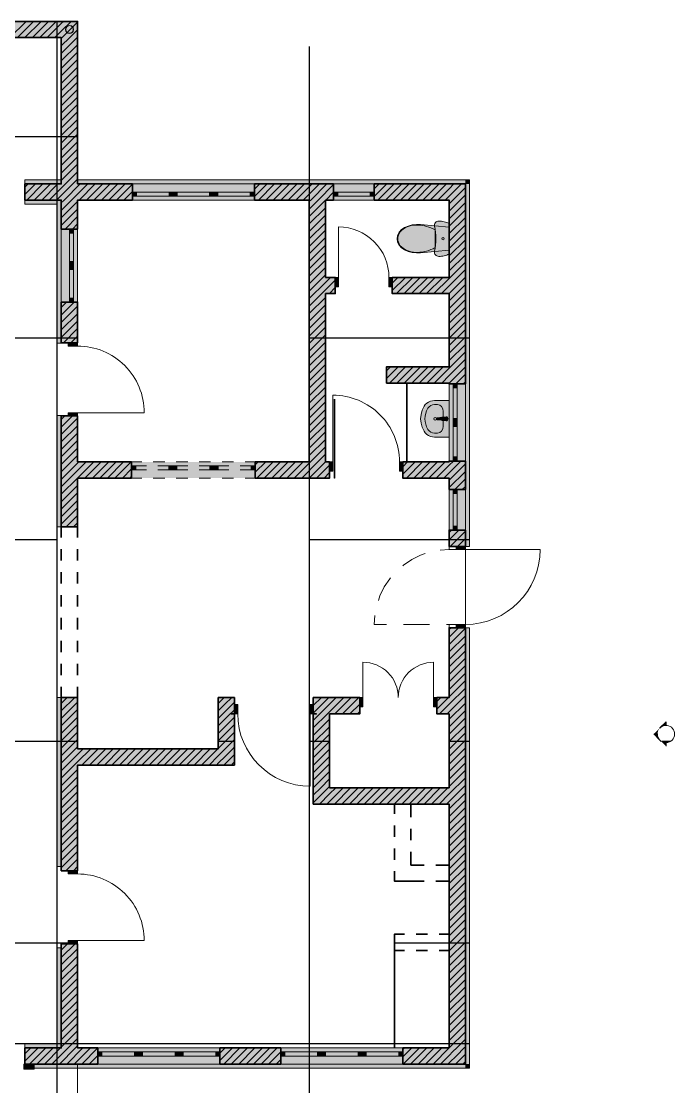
# Model space of a CAD drawing. Header units: inches. Extents: x 7565 to 90684, y 8795 to 31303.
# Drawn here: x 82648 to 90684, y 17566 to 30673 of the extents above; entities that cross this region are included whole.
import ezdxf

# ---------------------------------------------------------------- set-up
doc = ezdxf.new("R2010")
doc.units = ezdxf.units.IN
doc.header["$MEASUREMENT"] = 0
doc.layers.add('A-PlaceMent', color=50, linetype='Continuous')
doc.layers.add('PDF_Marker - Elevation', color=7, linetype='Continuous')
doc.layers.add('PDF_Interior$-$Furniture$', color=7, linetype='Continuous', true_color=0xaaaaaa)
doc.layers.add('PDF_Structural - Bearing', color=7, linetype='Continuous', true_color=0xfe847a)

msp = doc.modelspace()

# ---------------------------------------------------------------- hatches: boundary and pattern name
at = {"layer": 'PDF_Interior$-$Furniture$', "true_color": 0xffffff, "transparency": 33554559}
for points in [[(87910, 28185), (87895, 28192), (87880, 28198), (87864, 28204), (87848, 28208), (87831, 28212), (87815, 28214), (87798, 28215), (87782, 28216), (87770, 28215), (87759, 28211), (87749, 28205), (87741, 28197), (87735, 28187), (87731, 28176), (87729, 28164), (87730, 28153), (87737, 28115), (87742, 28076), (87745, 28037), (87746, 27998), (87745, 27960), (87742, 27921), (87737, 27882), (87730, 27844), (87729, 27832), (87731, 27821), (87735, 27810), (87741, 27800), (87749, 27792), (87759, 27786), (87770, 27782), (87782, 27781), (87798, 27781), (87815, 27783), (87831, 27785), (87848, 27789), (87864, 27793), (87880, 27798), (87895, 27805), (87910, 27812)], [(87457, 28168), (87407, 28155), (87360, 28136), (87323, 28111), (87294, 28078), (87276, 28039), (87270, 27998), (87276, 27957), (87294, 27919), (87323, 27886), (87360, 27860), (87407, 27841), (87457, 27829), (87508, 27823), (87560, 27825), (87910, 27857), (87910, 28139), (87560, 28172), (87508, 28173)], [(87910, 25558), (87732, 25558), (87706, 25560), (87680, 25566), (87657, 25577), (87635, 25591), (87617, 25609), (87602, 25629), (87579, 25678), (87565, 25730), (87560, 25783), (87565, 25836), (87579, 25888), (87602, 25937), (87617, 25957), (87635, 25974), (87657, 25989), (87680, 25999), (87706, 26006), (87732, 26008), (87910, 26008)], [(87873, 25758), (87831, 25762), (87822, 25765), (87769, 25772), (87762, 25775), (87759, 25783), (87762, 25790), (87769, 25794), (87822, 25801), (87831, 25804), (87873, 25808), (87891, 25801), (87898, 25783), (87891, 25765)]]:
    msp.add_hatch(color=7, dxfattribs=at).paths.add_polyline_path(points)
at = {"layer": 'PDF_Marker - Elevation', "transparency": 33554559}
msp.add_hatch(color=256, dxfattribs=at).paths.add_polyline_path([(90503, 21830), (90480, 21864), (90472, 21905), (90480, 21945), (90503, 21980), (90428, 21905)])

# ---------------------------------------------------------------- linework, layer by layer
at = {"layer": 'A-PlaceMent'}
for p, q in [((83090, 14431), (83090, 30673)), ((86190, 30363), (86190, 13710)), ((83340, 29253), (65978, 29253)), ((83340, 26773), (65978, 26773)), ((88160, 26773), (86190, 26773)), ((83090, 24293), (65978, 24293)), ((88160, 24293), (86190, 24293)), ((83340, 21813), (65978, 21813)), ((85270, 21813), (85070, 21813)), ((86440, 21813), (86190, 21813)), ((88160, 21813), (87910, 21813)), ((90632, 21813), (90525, 21813)), ((83340, 19333), (65978, 19333)), ((88160, 19333), (87240, 19333)), ((88160, 18093), (72440, 18093))]:
    msp.add_line(p, q, dxfattribs=at)
at = {"layer": 'PDF_Interior$-$Furniture$', "color": 136, "lineweight": 18, "true_color": 0x008080}
for points in [[(83242, 30523), (83267, 30530), (83285, 30548), (83292, 30573), (83285, 30598), (83267, 30617), (83242, 30623), (83217, 30617), (83198, 30598), (83192, 30573), (83198, 30548), (83217, 30530)], [(83242, 30527), (83218, 30533), (83201, 30550), (83195, 30573), (83201, 30597), (83218, 30614), (83242, 30620), (83265, 30614), (83282, 30597), (83288, 30573), (83282, 30550), (83265, 30533)]]:
    msp.add_lwpolyline(points, close=True, dxfattribs=at)
at = {"layer": 'PDF_Interior$-$Furniture$', "color": 161, "lineweight": 25, "true_color": 0x40a5ff}
msp.add_lwpolyline([(83213, 30573), (83213, 30573)], dxfattribs=at)
at = {"layer": 'PDF_Interior$-$Furniture$', "color": 39, "lineweight": 13, "true_color": 0x573938}
for points in [[(87895, 28192), (87880, 28198), (87864, 28204), (87848, 28208), (87831, 28212), (87815, 28214), (87798, 28215), (87782, 28216), (87770, 28215), (87759, 28211), (87749, 28205), (87741, 28197), (87735, 28187), (87731, 28176), (87729, 28164), (87730, 28153), (87737, 28115), (87742, 28076), (87745, 28037), (87746, 27998), (87745, 27960), (87742, 27921), (87737, 27882), (87730, 27844), (87729, 27832), (87731, 27821), (87735, 27810), (87741, 27800), (87749, 27792), (87759, 27786), (87770, 27782), (87782, 27781), (87798, 27781), (87815, 27783), (87831, 27785), (87848, 27789), (87864, 27793), (87880, 27798), (87895, 27805), (87910, 27812), (87910, 28185)], [(87407, 28155), (87360, 28136), (87323, 28111), (87294, 28078), (87276, 28039), (87270, 27998), (87276, 27957), (87294, 27919), (87323, 27886), (87360, 27860), (87407, 27841), (87457, 27829), (87508, 27823), (87560, 27825), (87910, 27857), (87910, 28139), (87560, 28172), (87508, 28173), (87457, 28168)], [(87910, 25558), (87732, 25558), (87706, 25560), (87680, 25566), (87657, 25577), (87635, 25591), (87617, 25609), (87602, 25629), (87579, 25678), (87565, 25730), (87560, 25783), (87565, 25836), (87579, 25888), (87602, 25937), (87617, 25957), (87635, 25974), (87657, 25989), (87680, 25999), (87706, 26006), (87732, 26008), (87910, 26008)]]:
    msp.add_lwpolyline(points, close=True, dxfattribs=at)
for points in [[(87498, 27831, 0.015709), (87512, 27831, 0.007458), (87522, 27831, 0.133154), (87737, 27889), (87737, 27998), (87737, 28107, 0.133161), (87522, 28166, 0.007485), (87512, 28165, 0.013107), (87498, 28166, 0.214309), (87306, 28079, 0.158151), (87279, 27998, 0.158241), (87306, 27917, 0.214471)], [(87898, 25783, 0.414002), (87873, 25808), (87831, 25804, 0.117319), (87822, 25801, 0.25475), (87812, 25783, 0.254187), (87822, 25765, 0.121006), (87831, 25762), (87873, 25758, 0.414746)], [(87820, 25783, 0.414951), (87834, 25769), (87848, 25769), (87848, 25796), (87834, 25796, 0.413583)]]:
    msp.add_lwpolyline(points, format="xyb", close=True, dxfattribs=at)
for points in [[(87306, 28079), (87306, 28079)], [(87512, 28165), (87512, 28165)], [(87279, 27998), (87279, 27998)], [(87306, 27917), (87306, 27917)], [(87512, 27831), (87512, 27831)], [(87737, 27889), (87737, 27889)], [(87768, 25959), (87732, 25959)], [(87838, 25872), (87838, 25694)], [(87769, 25794), (87822, 25801)], [(87822, 25765), (87769, 25772)], [(87768, 25607), (87732, 25607)]]:
    msp.add_lwpolyline(points, dxfattribs=at)
at = {"layer": 'PDF_Interior$-$Furniture$', "color": 7, "lineweight": 35}
for points in [[(87390, 25253), (87390, 26223)], [(86500, 26023), (86500, 25053), (86500, 25253)], [(83340, 24321), (83340, 24453), (83140, 24453), (83140, 24321)], [(83140, 24180), (83140, 24038)], [(83340, 24038), (83340, 24180)], [(83140, 23897), (83140, 23756)], [(83340, 23756), (83340, 23897)], [(83140, 23615), (83140, 23474)], [(83340, 23474), (83340, 23615)], [(83140, 23333), (83140, 23192)], [(83340, 23192), (83340, 23333)], [(83140, 23051), (83140, 22910)], [(83340, 22910), (83340, 23051)], [(83140, 22768), (83140, 22627)], [(83340, 22627), (83340, 22768)], [(83140, 22486), (83140, 22353), (83340, 22353), (83340, 22486)], [(87240, 19243), (87240, 18043)]]:
    msp.add_lwpolyline(points, dxfattribs=at)
at = {"layer": 'PDF_Interior$-$Furniture$', "color": 39, "lineweight": 13, "true_color": 0x573938}
msp.add_lwpolyline([(87649, 25913, 0.134199), (87613, 25783, 0.134152), (87649, 25652)], format="xyb", dxfattribs=at)
at = {"layer": 'PDF_Interior$-$Furniture$', "color": 30, "lineweight": 18, "true_color": 0xff6600}
for points in [[(87339, 23974), (87350, 23984), (87450, 24051), (87558, 24104), (87617, 24124)], [(87801, 24166), (87910, 24173)], [(87040, 23547), (87060, 23606), (87113, 23714), (87180, 23814), (87189, 23825)], [(87138, 23253), (86990, 23253), (86997, 23362)], [(87667, 23254), (87349, 23254)], [(87910, 23254), (87910, 23213), (88026, 23213), (88026, 23254), (87878, 23254)]]:
    msp.add_lwpolyline(points, dxfattribs=at)
msp.add_lwpolyline([(87910, 24173), (87910, 24213), (88025, 24213), (88025, 24173)], close=True, dxfattribs=at)
at = {"layer": 'PDF_Interior$-$Furniture$', "color": 7, "lineweight": 0}
for radius in [50, 46.8]:
    msp.add_circle((83242, 30573), radius, dxfattribs=at)
at = {"layer": 'PDF_Interior$-$Furniture$', "color": 39, "lineweight": 13, "true_color": 0x573938}
for centre, radius in [((87835, 27998), 15), ((87739, 25783), 17.5)]:
    msp.add_circle(centre, radius, dxfattribs=at)
for start, end in [(97.2566, 179.8666), (179.9691, 262.9075)]:
    msp.add_arc((87770, 25783), 11.2, start, end, dxfattribs=at)
for points in [[(87649, 25913), (87666, 25941), (87697, 25959), (87732, 25959)], [(87768, 25959), (87807, 25959), (87838, 25920), (87838, 25872)], [(87838, 25694), (87838, 25646), (87807, 25607), (87768, 25607)], [(87732, 25607), (87697, 25607), (87666, 25624), (87649, 25652)]]:
    msp.add_open_spline(points, degree=3, dxfattribs=at)
at = {"layer": 'PDF_Marker - Elevation', "lineweight": 13}
for points in [[(90501, 21977), (90503, 21980), (90578, 22055), (90578, 22011, 0.198987), (90503, 21980, 0.000031), (90503, 21980)], [(90472, 21905, 0.198869), (90503, 21830, 0.000026), (90503, 21830)], [(90525, 21813, 0.133421), (90578, 21799), (90578, 21755)]]:
    msp.add_lwpolyline(points, format="xyb", dxfattribs=at)
msp.add_lwpolyline([(90520, 21813), (90503, 21830), (90428, 21905)], dxfattribs=at)
at = {"layer": 'PDF_Marker - Elevation', "lineweight": 0}
for start, end in [(239.6452, 136.6057), (224.9802, 225.0198)]:
    msp.add_arc((90578, 21905), 106, start, end, dxfattribs=at)
at = {"layer": 'PDF_Marker - Elevation', "lineweight": 13}
for start, end in [(239.6181, 136.85), (223.5724, 226.4276)]:
    msp.add_arc((90578, 21905), 106, start, end, dxfattribs=at)
at = {"layer": 'PDF_Marker - Elevation', "lineweight": 0, "transparency": 33554559}
for points in [[(90578, 22055), (90578, 22011), (90503, 21980), (90538, 22003)], [(90578, 21755), (90578, 21799), (90503, 21830), (90538, 21807)]]:
    msp.add_solid(points, dxfattribs=at)
at = {"layer": 'PDF_Structural - Bearing', "color": 7, "lineweight": 35}
for points in [[(66546, 30673), (72290, 30673), (83340, 30673), (83340, 30473), (83340, 28673), (84015, 28673), (84015, 28573), (84015, 28523), (84015, 28473), (83340, 28473), (83340, 28118), (83290, 28118), (83240, 28118), (83140, 28118), (83140, 28473), (82690, 28473), (82690, 28673)], [(73090, 17843), (73090, 18043), (72640, 18043), (72640, 28473), (73090, 28473), (73090, 28673), (72390, 28673), (72390, 30473), (83140, 30473), (83140, 28673), (82690, 28673), (82690, 28473)], [(86473, 27523), (86510, 27523), (86473, 27523), (86510, 27523), (86390, 27523), (86390, 28473), (86490, 28473), (86490, 28523), (86490, 28573), (86490, 28673), (85515, 28673), (85515, 28573), (85515, 28523), (85515, 28473), (86190, 28473), (86190, 25253), (85525, 25253), (85525, 25203), (85525, 25153), (85525, 25053), (86440, 25053), (86440, 25138), (86440, 25053), (86403, 25053), (86440, 25053)], [(86403, 25253), (86440, 25253), (86403, 25253), (86440, 25253), (86390, 25253), (86390, 27323), (86510, 27323), (86510, 27408), (86510, 27323), (86473, 27323), (86510, 27323)], [(86510, 27523), (86510, 27408), (86510, 27523), (86510, 27408), (86510, 27323), (86473, 27323)], [(87210, 27523), (87247, 27523), (87210, 27523), (87210, 27408), (87210, 27323), (87247, 27323), (87210, 27323), (87247, 27323)], [(87210, 27323), (87210, 27408), (87210, 27523), (87247, 27523)], [(83140, 26718), (83140, 26755), (83140, 26718), (83225, 26718), (83140, 26718), (83140, 27218), (83240, 27218), (83290, 27218), (83340, 27218), (83340, 26718), (83225, 26718), (83340, 26718), (83340, 26755), (83340, 26718)], [(83340, 26755), (83340, 26718), (83225, 26718), (83140, 26718), (83140, 26755)], [(83340, 24453), (83140, 24453), (83340, 24453), (83340, 25053), (84005, 25053), (84005, 25153), (84005, 25203), (84005, 25253), (83340, 25253), (83340, 25818), (83225, 25818), (83340, 25818), (83340, 25781), (83340, 25818)], [(83140, 24453), (83140, 25818), (83225, 25818), (83340, 25818), (83340, 25781)], [(83140, 25818), (83140, 25781)], [(86440, 25253), (86440, 25138), (86440, 25253), (86440, 25138), (86440, 25053), (86403, 25053)], [(87340, 25253), (87377, 25253), (87340, 25253), (87340, 25138), (87340, 25053), (87377, 25053), (87340, 25053), (87377, 25053)], [(87340, 25053), (87340, 25138), (87340, 25253), (87377, 25253)], [(88110, 24213), (88110, 24250), (88110, 24213), (87995, 24213), (88110, 24213), (88110, 24413), (88010, 24413), (87960, 24413), (87910, 24413), (87910, 24213), (87995, 24213), (87910, 24213), (87910, 24250), (87910, 24213)], [(88110, 24250), (88110, 24213), (87995, 24213), (87910, 24213), (87910, 24250)], [(86240, 22153), (86240, 21243), (86240, 21043), (87910, 21043), (87910, 18043), (87340, 18043), (87340, 17993), (87340, 17943), (87340, 17843), (87910, 17843), (88110, 17843), (88110, 23213), (87995, 23213), (88110, 23213), (88110, 23176)], [(87910, 23213), (87910, 23176), (87910, 23213), (87995, 23213), (87910, 23213), (87910, 22353), (87760, 22353), (87760, 22238), (87760, 22153), (87910, 22153), (87910, 21243), (86440, 21243), (86440, 22153), (86810, 22153), (86810, 22238), (86810, 22153), (86773, 22153), (86810, 22153)], [(88110, 23213), (88110, 23176), (88110, 23213), (87995, 23213), (87910, 23213), (87910, 23176)], [(85270, 22353), (85233, 22353), (85270, 22353), (85270, 22268), (85270, 22353), (85070, 22353), (85070, 21723), (83340, 21723), (83340, 22353), (83140, 22353), (83140, 20223)], [(83140, 22353), (83340, 22353)], [(85270, 22153), (85270, 22268), (85270, 22153), (85270, 22268), (85270, 22353), (85233, 22353)], [(86240, 22353), (86810, 22353), (86810, 22238), (86810, 22353), (86773, 22353)], [(86277, 22153), (86240, 22153), (86277, 22153), (86240, 22153), (86240, 22268), (86240, 22353), (86240, 22268), (86240, 22153), (86240, 22268), (86240, 22353), (86277, 22353), (86240, 22353), (86277, 22353)], [(86810, 22353), (86773, 22353), (86810, 22353), (86810, 22238), (86810, 22153), (86773, 22153)], [(87760, 22353), (87797, 22353), (87760, 22353), (87760, 22238), (87760, 22153), (87797, 22153), (87760, 22153), (87797, 22153)], [(87760, 22153), (87760, 22238), (87760, 22353), (87797, 22353)], [(83340, 20223), (83340, 20260), (83340, 20223), (83225, 20223), (83340, 20223), (83340, 21523), (85270, 21523), (85270, 21723), (85270, 22153), (85233, 22153), (85270, 22153), (85233, 22153)], [(87440, 20880), (87440, 21043), (87240, 21043), (87240, 20921)], [(87240, 20780), (87240, 20639)], [(87440, 20598), (87440, 20739)], [(87240, 20498), (87240, 20357)], [(87605, 20293), (87440, 20293), (87440, 20457)], [(83340, 20260), (83340, 20223), (83225, 20223), (83140, 20223), (83225, 20223), (83140, 20223), (83140, 20260), (83140, 20223), (83140, 20260)], [(87240, 20216), (87240, 20093), (87440, 20093), (87605, 20093)], [(87746, 20093), (87910, 20093), (87910, 20293), (87746, 20293)], [(87363, 19443), (87240, 19443), (87240, 19243), (87363, 19243)], [(87646, 19443), (87505, 19443)], [(87787, 19243), (87910, 19243), (87910, 19443), (87787, 19443)], [(83340, 19323), (83340, 19286), (83340, 19323), (83225, 19323), (83140, 19323), (83140, 19286), (83140, 19323), (83140, 19286)], [(83140, 19323), (83225, 19323), (83340, 19323), (83340, 19286)], [(87505, 19243), (87646, 19243)], [(82690, 18043), (82690, 17843)]]:
    msp.add_lwpolyline(points, dxfattribs=at)
at = {"layer": 'PDF_Structural - Bearing', "color": 123, "lineweight": 18, "true_color": 0x71cebe}
msp.add_lwpolyline([(66590, 17843), (66590, 14443), (83340, 14443), (83340, 17843), (88110, 17843), (88110, 28673), (83340, 28673), (83340, 30673), (72440, 30673), (66590, 30673)], close=True, dxfattribs=at)
at = {"layer": 'PDF_Structural - Bearing', "lineweight": 9}
for points in [[(82509, 30473), (82709, 30673)], [(82600, 30473), (82800, 30673)], [(82692, 30473), (82892, 30673)], [(82784, 30473), (82984, 30673)], [(82876, 30473), (83076, 30673)], [(83168, 30673), (83140, 30645), (82968, 30473)], [(83260, 30673), (83140, 30553), (83060, 30473)], [(83340, 30662), (83152, 30473), (83140, 30462)], [(83340, 30570), (83244, 30473), (83140, 30370)], [(83340, 30478), (83336, 30473), (83140, 30278)], [(83140, 30186), (83340, 30386)], [(83140, 30094), (83340, 30294)], [(83140, 30002), (83340, 30202)], [(83140, 29910), (83340, 30110)], [(83140, 29818), (83340, 30018)], [(83140, 29726), (83340, 29926)], [(83140, 29634), (83340, 29834)], [(83140, 29542), (83340, 29742)], [(83140, 29450), (83340, 29650)], [(83140, 29358), (83340, 29558)], [(83140, 29267), (83340, 29467)], [(83140, 29175), (83340, 29375)], [(83140, 29083), (83340, 29283)], [(83140, 28991), (83340, 29191)], [(83140, 28899), (83340, 29099)], [(83140, 28807), (83340, 29007)], [(83140, 28715), (83340, 28915)], [(82990, 28473), (83190, 28673), (83340, 28823)], [(83082, 28473), (83282, 28673), (83340, 28731)], [(82690, 28541), (82823, 28673)], [(82690, 28633), (82731, 28673)], [(82715, 28473), (82915, 28673)], [(82807, 28473), (83007, 28673)], [(82899, 28473), (83099, 28673)], [(83140, 28347), (83266, 28473), (83466, 28673)], [(83140, 28439), (83174, 28473), (83374, 28673)], [(83358, 28473), (83558, 28673)], [(83450, 28473), (83650, 28673)], [(83542, 28473), (83742, 28673)], [(83634, 28473), (83834, 28673)], [(83726, 28473), (83926, 28673)], [(83818, 28473), (84015, 28671)], [(83910, 28473), (84015, 28579)], [(85515, 28516), (85672, 28673)], [(85515, 28608), (85580, 28673)], [(85564, 28473), (85764, 28673)], [(85656, 28473), (85856, 28673)], [(85748, 28473), (85948, 28673)], [(85840, 28473), (86040, 28673)], [(85932, 28473), (86132, 28673)], [(86024, 28473), (86224, 28673)], [(86116, 28473), (86316, 28673)], [(86190, 28456), (86208, 28473), (86408, 28673)], [(86190, 28364), (86300, 28473), (86490, 28664)], [(86990, 28520), (87143, 28673)], [(86990, 28612), (87051, 28673)], [(87035, 28473), (87235, 28673)], [(87127, 28473), (87327, 28673)], [(87219, 28473), (87419, 28673)], [(87311, 28473), (87511, 28673)], [(87403, 28473), (87603, 28673)], [(87495, 28473), (87695, 28673)], [(87587, 28473), (87787, 28673)], [(87679, 28473), (87879, 28673)], [(87970, 28673), (87910, 28613), (87770, 28473)], [(88062, 28673), (87910, 28521), (87862, 28473)], [(88110, 28629), (87954, 28473), (87910, 28429)], [(83140, 28255), (83340, 28455)], [(84002, 28473), (84015, 28487)], [(86190, 28272), (86390, 28472)], [(86392, 28473), (86490, 28572)], [(86484, 28473), (86490, 28480)], [(88110, 28537), (88046, 28473), (87910, 28337)], [(87910, 28245), (88110, 28445)], [(83140, 28163), (83340, 28363)], [(86190, 28180), (86390, 28380)], [(87910, 28153), (88110, 28353)], [(83187, 28118), (83340, 28272)], [(86190, 28088), (86390, 28288)], [(86190, 27996), (86390, 28196)], [(87910, 28061), (88110, 28261)], [(83279, 28118), (83340, 28180)], [(86190, 27904), (86390, 28104)], [(87910, 27970), (88110, 28170)], [(87910, 27878), (88110, 28078)], [(86190, 27812), (86390, 28012)], [(86190, 27720), (86390, 27920)], [(87910, 27786), (88110, 27986)], [(86190, 27628), (86390, 27828)], [(87910, 27694), (88110, 27894)], [(87910, 27602), (88110, 27802)], [(86190, 27536), (86390, 27736)], [(87724, 27323), (87910, 27510), (88110, 27710)], [(86190, 27445), (86390, 27645)], [(86190, 27353), (86390, 27553)], [(87816, 27323), (87910, 27418), (88110, 27618)], [(86190, 27261), (86390, 27461), (86453, 27523)], [(86190, 27169), (86390, 27369), (86510, 27489)], [(86437, 27323), (86510, 27397)], [(87210, 27361), (87372, 27523)], [(87210, 27453), (87280, 27523)], [(87264, 27323), (87464, 27523)], [(87356, 27323), (87556, 27523)], [(87448, 27323), (87648, 27523)], [(87540, 27323), (87740, 27523)], [(87632, 27323), (87832, 27523)], [(87907, 27323), (87910, 27326), (88110, 27526)], [(87910, 27234), (88110, 27434)], [(86190, 27077), (86390, 27277)], [(87910, 27142), (88110, 27342)], [(83140, 27060), (83298, 27218)], [(83140, 27152), (83206, 27218)], [(83140, 26968), (83340, 27168)], [(86190, 26985), (86390, 27185)], [(87910, 27050), (88110, 27250)], [(87910, 26958), (88110, 27158)], [(83140, 26876), (83340, 27076)], [(86190, 26893), (86390, 27093)], [(87910, 26866), (88110, 27066)], [(83140, 26785), (83340, 26985)], [(83166, 26718), (83340, 26893)], [(86190, 26801), (86390, 27001)], [(86190, 26709), (86390, 26909)], [(87910, 26775), (88110, 26975)], [(87910, 26683), (88110, 26883)], [(83258, 26718), (83340, 26801)], [(86190, 26617), (86390, 26817)], [(87910, 26591), (88110, 26791)], [(86190, 26525), (86390, 26725)], [(86190, 26433), (86390, 26633)], [(87910, 26499), (88110, 26699)], [(86190, 26341), (86390, 26541)], [(87727, 26223), (87910, 26407), (88110, 26607)], [(87819, 26223), (87910, 26315), (88110, 26515)], [(86190, 26250), (86390, 26450)], [(86190, 26158), (86390, 26358)], [(87140, 26280), (87283, 26423)], [(87140, 26372), (87191, 26423)], [(87175, 26223), (87375, 26423)], [(87267, 26223), (87467, 26423)], [(87359, 26223), (87559, 26423)], [(87451, 26223), (87651, 26423)], [(87543, 26223), (87743, 26423)], [(87635, 26223), (87835, 26423)], [(87910, 26223), (88110, 26423)], [(86190, 26066), (86390, 26266)], [(87992, 26213), (88110, 26331)], [(88084, 26213), (88110, 26239)], [(86190, 25974), (86390, 26174)], [(86190, 25882), (86390, 26082)], [(86190, 25790), (86390, 25990)], [(86190, 25698), (86390, 25898)], [(83140, 25681), (83277, 25818)], [(83140, 25773), (83185, 25818)], [(83140, 25590), (83340, 25790)], [(83140, 25498), (83340, 25698)], [(86190, 25606), (86390, 25806)], [(86190, 25514), (86390, 25714)], [(83140, 25406), (83340, 25606)], [(86190, 25422), (86390, 25622)], [(83140, 25314), (83340, 25514)], [(86005, 25053), (86205, 25253), (86390, 25438)], [(86190, 25330), (86390, 25530)], [(83140, 25222), (83340, 25422)], [(83140, 25130), (83340, 25330)], [(86097, 25053), (86297, 25253), (86390, 25346)], [(83140, 24854), (83340, 25054), (83539, 25253)], [(83140, 24946), (83340, 25146), (83447, 25253)], [(83140, 25038), (83340, 25238), (83355, 25253)], [(83431, 25053), (83631, 25253)], [(83523, 25053), (83723, 25253)], [(83615, 25053), (83815, 25253)], [(83707, 25053), (83907, 25253)], [(83799, 25053), (83999, 25253)], [(83891, 25053), (84005, 25168)], [(85525, 25125), (85654, 25253)], [(85525, 25217), (85562, 25253)], [(85546, 25053), (85746, 25253)], [(85637, 25053), (85837, 25253)], [(85729, 25053), (85929, 25253)], [(85821, 25053), (86021, 25253)], [(85913, 25053), (86113, 25253)], [(86189, 25053), (86389, 25253), (86390, 25255)], [(86281, 25053), (86440, 25213)], [(87340, 25101), (87492, 25253)], [(87340, 25193), (87400, 25253)], [(87384, 25053), (87584, 25253)], [(87476, 25053), (87676, 25253)], [(87568, 25053), (87768, 25253)], [(87660, 25053), (87860, 25253)], [(87752, 25053), (87910, 25212), (87962, 25263)], [(87844, 25053), (87910, 25120), (88054, 25263)], [(87910, 25028), (88110, 25228)], [(83983, 25053), (84005, 25076)], [(86373, 25053), (86440, 25121)], [(87910, 24936), (88110, 25136)], [(87979, 24913), (88110, 25044)], [(83140, 24762), (83340, 24962)], [(88071, 24913), (88110, 24952)], [(83140, 24670), (83340, 24870)], [(83140, 24578), (83340, 24778)], [(83140, 24486), (83340, 24686)], [(83199, 24453), (83340, 24595)], [(83291, 24453), (83340, 24503)], [(87910, 24293), (88031, 24413)], [(87910, 24385), (87939, 24413)], [(87923, 24213), (88110, 24401)], [(88015, 24213), (88110, 24309)], [(88107, 24213), (88110, 24217)], [(87910, 23098), (88026, 23213)], [(87910, 23189), (87934, 23213)], [(87910, 23006), (88110, 23206)], [(87910, 22914), (88110, 23114)], [(87910, 22822), (88110, 23022)], [(87910, 22730), (88110, 22930)], [(87910, 22638), (88110, 22838)], [(87910, 22546), (88110, 22746)], [(87910, 22454), (88110, 22654)], [(87910, 22362), (88110, 22562)], [(87793, 22153), (87910, 22270), (88110, 22470)], [(83140, 22188), (83305, 22353)], [(83140, 22280), (83213, 22353)], [(83140, 22096), (83340, 22296)], [(85236, 22353), (85153, 22271), (85070, 22188)], [(85144, 22353), (85107, 22317), (85070, 22280)], [(85270, 22296), (85199, 22225), (85127, 22153), (85070, 22096)], [(86240, 21979), (86414, 22153), (86614, 22353)], [(86240, 22071), (86322, 22153), (86522, 22353)], [(86240, 22163), (86431, 22353)], [(86240, 22255), (86339, 22353)], [(86240, 22347), (86247, 22353)], [(86506, 22153), (86706, 22353)], [(86598, 22153), (86798, 22353)], [(87760, 22212), (87901, 22353)], [(87760, 22304), (87809, 22353)], [(87885, 22153), (87910, 22178), (88110, 22378)], [(87910, 22086), (88110, 22286)], [(83140, 22005), (83340, 22205)], [(85270, 22204), (85245, 22179), (85219, 22153), (85070, 22004)], [(86690, 22153), (86810, 22273)], [(86782, 22153), (86810, 22181)], [(87910, 21994), (88110, 22194)], [(83140, 21913), (83340, 22113)], [(85070, 21912), (85270, 22112)], [(86240, 21887), (86440, 22087)], [(87910, 21903), (88110, 22103)], [(83140, 21821), (83340, 22021)], [(83140, 21729), (83340, 21929)], [(85070, 21820), (85270, 22020)], [(85070, 21728), (85270, 21928)], [(86240, 21795), (86440, 21995)], [(86240, 21703), (86440, 21903)], [(87910, 21811), (88110, 22011)], [(87910, 21719), (88110, 21919)], [(83140, 21637), (83340, 21837)], [(85270, 21836), (85157, 21723), (85114, 21680), (85070, 21636), (84957, 21523)], [(86240, 21611), (86440, 21811)], [(87910, 21627), (88110, 21827)], [(83140, 21545), (83340, 21745)], [(83140, 21361), (83340, 21561), (83502, 21723)], [(83140, 21453), (83340, 21653), (83411, 21723)], [(83394, 21523), (83594, 21723)], [(83486, 21523), (83686, 21723)], [(83578, 21523), (83778, 21723)], [(83670, 21523), (83870, 21723)], [(83762, 21523), (83962, 21723)], [(83854, 21523), (84054, 21723)], [(83946, 21523), (84146, 21723)], [(84038, 21523), (84238, 21723)], [(84130, 21523), (84330, 21723)], [(84222, 21523), (84422, 21723)], [(84314, 21523), (84514, 21723)], [(84406, 21523), (84606, 21723)], [(84497, 21523), (84697, 21723)], [(84589, 21523), (84789, 21723)], [(84681, 21523), (84881, 21723)], [(84773, 21523), (84973, 21723)], [(84865, 21523), (85065, 21723)], [(85160, 21634), (85070, 21545), (85049, 21523)], [(85270, 21653), (85206, 21588), (85141, 21523)], [(85160, 21634), (85249, 21723), (85270, 21745)], [(86240, 21519), (86440, 21719)], [(87910, 21535), (88110, 21735)], [(87910, 21443), (88110, 21643)], [(85270, 21561), (85251, 21542), (85233, 21523)], [(86240, 21428), (86440, 21628)], [(86240, 21336), (86440, 21536)], [(87910, 21351), (88110, 21551)], [(83140, 21269), (83340, 21469)], [(83140, 21177), (83340, 21377)], [(86240, 21244), (86440, 21444)], [(87786, 21043), (87910, 21167), (88110, 21367)], [(87910, 21259), (88110, 21459)], [(83140, 21085), (83340, 21285)], [(86240, 21152), (86332, 21243), (86440, 21352)], [(86240, 21060), (86424, 21243), (86440, 21260)], [(86316, 21043), (86440, 21168), (86516, 21243)], [(86407, 21043), (86440, 21076), (86607, 21243)], [(86499, 21043), (86699, 21243)], [(86591, 21043), (86791, 21243)], [(86683, 21043), (86883, 21243)], [(86775, 21043), (86975, 21243)], [(86867, 21043), (87067, 21243)], [(86959, 21043), (87159, 21243)], [(87051, 21043), (87251, 21243)], [(87143, 21043), (87343, 21243)], [(87235, 21043), (87435, 21243)], [(87327, 21043), (87527, 21243)], [(87419, 21043), (87619, 21243)], [(87511, 21043), (87711, 21243)], [(87602, 21043), (87802, 21243)], [(87694, 21043), (87894, 21243)], [(87878, 21043), (87910, 21075), (88110, 21275)], [(83140, 20993), (83340, 21193)], [(87910, 20983), (88110, 21183)], [(83140, 20901), (83340, 21101)], [(83140, 20810), (83340, 21010)], [(87910, 20891), (88110, 21091)], [(87910, 20799), (88110, 20999)], [(83140, 20718), (83340, 20918)], [(87910, 20708), (88110, 20908)], [(83140, 20626), (83340, 20826)], [(83140, 20534), (83340, 20734)], [(87910, 20616), (88110, 20816)], [(87910, 20524), (88110, 20724)], [(83140, 20442), (83340, 20642)], [(87910, 20432), (88110, 20632)], [(83140, 20350), (83340, 20550)], [(83140, 20258), (83340, 20458)], [(87910, 20340), (88110, 20540)], [(83197, 20223), (83340, 20366)], [(87910, 20248), (88110, 20448)], [(87910, 20156), (88110, 20356)], [(83289, 20223), (83340, 20274)], [(87910, 20064), (88110, 20264)], [(87910, 19972), (88110, 20172)], [(87910, 19880), (88110, 20080)], [(87910, 19788), (88110, 19988)], [(87910, 19696), (88110, 19896)], [(87910, 19604), (88110, 19804)], [(87910, 19513), (88110, 19713)], [(87910, 19421), (88110, 19621)], [(87910, 19329), (88110, 19529)], [(87910, 19237), (88110, 19437)], [(83140, 19155), (83309, 19323)], [(83140, 19247), (83217, 19323)], [(87910, 19145), (88110, 19345)], [(83140, 19063), (83340, 19263)], [(83140, 18971), (83340, 19171)], [(87910, 19053), (88110, 19253)], [(87910, 18961), (88110, 19161)], [(83140, 18879), (83340, 19079)], [(87910, 18869), (88110, 19069)], [(83140, 18787), (83340, 18987)], [(83140, 18695), (83340, 18895)], [(87910, 18777), (88110, 18977)], [(87910, 18685), (88110, 18885)], [(83140, 18603), (83340, 18803)], [(87910, 18593), (88110, 18793)], [(83140, 18511), (83340, 18711)], [(83140, 18419), (83340, 18619)], [(87910, 18501), (88110, 18701)], [(83140, 18328), (83340, 18528)], [(87910, 18409), (88110, 18609)], [(87910, 18318), (88110, 18518)], [(83140, 18236), (83340, 18436)], [(87910, 18226), (88110, 18426)], [(83140, 18144), (83340, 18344)], [(83140, 18052), (83340, 18252)], [(87910, 18134), (88110, 18334)], [(87911, 18043), (87912, 18043), (88110, 18242)], [(83024, 17843), (83224, 18043), (83340, 18160)], [(87804, 17843), (87910, 17950), (87957, 17997), (88004, 18043), (88110, 18150)], [(82690, 17878), (82856, 18043)], [(82690, 17969), (82764, 18043)], [(82748, 17843), (82948, 18043)], [(82840, 17843), (83040, 18043)], [(82932, 17843), (83132, 18043)], [(83116, 17843), (83316, 18043), (83340, 18068)], [(83207, 17843), (83407, 18043)], [(83299, 17843), (83499, 18043)], [(83391, 17843), (83590, 18042)], [(85090, 17888), (85246, 18043)], [(85090, 17979), (85154, 18043)], [(85138, 17843), (85338, 18043)], [(85230, 17843), (85430, 18043)], [(85322, 17843), (85522, 18043)], [(85414, 17843), (85614, 18043)], [(85506, 17843), (85706, 18043)], [(85597, 17843), (85797, 18043)], [(85689, 17843), (85840, 17994)], [(87340, 17931), (87452, 18043)], [(87340, 18023), (87360, 18043)], [(87344, 17843), (87544, 18043)], [(87436, 17843), (87636, 18043)], [(87528, 17843), (87728, 18043)], [(87620, 17843), (87820, 18043)], [(87911, 18043), (87910, 18042), (87712, 17843)], [(88003, 17951), (88096, 18043), (88110, 18058)], [(88110, 17966), (88049, 17905)], [(83483, 17843), (83590, 17950)], [(83575, 17843), (83590, 17858)], [(85781, 17843), (85840, 17902)], [(88003, 17951), (87910, 17858), (87896, 17843)], [(88049, 17905), (87988, 17843)], [(88095, 17859), (88079, 17843)], [(88110, 17874), (88095, 17859)]]:
    msp.add_lwpolyline(points, dxfattribs=at)
at = {"layer": 'PDF_Structural - Bearing', "color": 251, "lineweight": 18, "true_color": 0x6a6a6a}
for points in [[(82690, 28723), (82690, 28673), (83140, 28673), (83140, 28723)], [(88160, 28673), (88160, 28723), (83340, 28723), (83340, 28673), (88110, 28673), (88110, 24213), (88160, 24213)], [(83140, 26713), (83140, 28473), (83090, 28473), (82690, 28473), (82690, 28423), (83090, 28423), (83090, 26713)], [(83140, 24453), (83140, 25823), (83090, 25823), (83090, 24453)], [(88110, 17793), (88160, 17793), (88160, 23213), (88110, 23213), (88110, 17843), (82690, 17843), (82690, 17793)], [(83140, 20273), (83140, 22353), (83090, 22353), (83090, 20273)], [(82690, 18043), (83140, 18043), (83140, 18093), (83140, 19273), (83090, 19273), (83090, 18093), (82690, 18093)]]:
    msp.add_lwpolyline(points, close=True, dxfattribs=at)
at = {"layer": 'PDF_Structural - Bearing', "color": 7, "lineweight": 13}
for points in [[(84015, 28473), (85515, 28473), (85515, 28523), (85515, 28573), (85515, 28523), (85465, 28523), (85465, 28573), (85515, 28573), (85515, 28673), (84015, 28673), (84015, 28573), (84015, 28523)], [(86490, 28473), (86990, 28473), (86990, 28523), (86990, 28573), (86990, 28523), (86940, 28523), (86940, 28573), (86990, 28573), (86990, 28673), (86490, 28673), (86490, 28573), (86490, 28523)], [(84015, 28523), (84065, 28523), (84065, 28573), (84015, 28573)], [(84515, 28523), (84565, 28523), (84565, 28573), (84515, 28573), (84465, 28573), (84465, 28523)], [(85015, 28523), (85065, 28523), (85065, 28573), (85015, 28573), (84965, 28573), (84965, 28523)], [(86490, 28523), (86540, 28523), (86540, 28573), (86490, 28573)], [(83340, 27218), (83340, 28118), (83290, 28118), (83240, 28118), (83290, 28118), (83290, 28068), (83240, 28068), (83240, 28118), (83140, 28118), (83140, 27218), (83240, 27218), (83290, 27218)], [(83290, 27668), (83290, 27718), (83240, 27718), (83240, 27668), (83240, 27618), (83290, 27618)], [(83290, 27218), (83290, 27268), (83240, 27268), (83240, 27218)], [(87910, 25263), (87910, 26213), (87960, 26213), (88010, 26213), (87960, 26213), (87960, 26163), (88010, 26163), (88010, 26213), (88110, 26213), (88110, 25263), (88010, 25263), (87960, 25263)], [(87960, 25738), (87960, 25788), (88010, 25788), (88010, 25738), (88010, 25688), (87960, 25688)], [(87960, 25263), (87960, 25313), (88010, 25313), (88010, 25263)], [(84005, 25203), (84005, 25153)], [(84512, 25203), (84562, 25203), (84562, 25153), (84512, 25153), (84462, 25153), (84462, 25203)], [(85018, 25203), (85068, 25203), (85068, 25153), (85018, 25153), (84968, 25153), (84968, 25203)], [(87910, 24913), (87910, 24413), (87960, 24413), (88010, 24413), (87960, 24413), (87960, 24463), (88010, 24463), (88010, 24413), (88110, 24413), (88110, 24913), (88010, 24913), (87960, 24913)], [(87960, 24913), (87960, 24863), (88010, 24863), (88010, 24913)], [(85090, 18043), (83590, 18043), (83590, 17993), (83590, 17943), (83590, 17993), (83640, 17993), (83640, 17943), (83590, 17943), (83590, 17843), (85090, 17843), (85090, 17943), (85090, 17993)], [(84090, 17993), (84040, 17993), (84040, 17943), (84090, 17943), (84140, 17943), (84140, 17993)], [(84590, 17993), (84540, 17993), (84540, 17943), (84590, 17943), (84640, 17943), (84640, 17993)], [(85090, 17993), (85040, 17993), (85040, 17943), (85090, 17943)], [(87340, 18043), (85840, 18043), (85840, 17993), (85840, 17943), (85840, 17993), (85890, 17993), (85890, 17943), (85840, 17943), (85840, 17843), (87340, 17843), (87340, 17943), (87340, 17993)], [(86340, 17993), (86290, 17993), (86290, 17943), (86340, 17943), (86390, 17943), (86390, 17993)], [(86840, 17993), (86790, 17993), (86790, 17943), (86840, 17943), (86890, 17943), (86890, 17993)], [(87340, 17993), (87290, 17993), (87290, 17943), (87340, 17943)]]:
    msp.add_lwpolyline(points, close=True, dxfattribs=at)
at = {"layer": 'PDF_Structural - Bearing', "color": 7, "lineweight": 35}
for points in [[(87140, 26223), (87910, 26223), (87910, 26213), (87960, 26213), (88010, 26213), (88110, 26213), (88110, 28673), (87910, 28673), (86990, 28673), (86990, 28573), (86990, 28523), (86990, 28473), (87910, 28473), (87910, 27523), (87210, 27523), (87210, 27408), (87210, 27323), (87910, 27323), (87910, 26423), (87140, 26423)], [(83140, 25781), (83140, 25818), (83225, 25818), (83140, 25818)], [(87910, 24913), (87960, 24913), (88010, 24913), (88110, 24913), (88110, 25263), (88010, 25263), (87960, 25263), (87910, 25263), (87910, 25253), (87340, 25253), (87340, 25138), (87340, 25053), (87910, 25053)], [(83340, 19323), (83225, 19323), (83140, 19323), (83140, 18043), (82690, 18043), (82690, 17843), (83590, 17843), (83590, 17943), (83590, 17993), (83590, 18043), (83340, 18043)], [(85840, 17943), (85840, 17843), (85090, 17843), (85090, 17943), (85090, 17993), (85090, 18043), (85840, 18043), (85840, 17993)]]:
    msp.add_lwpolyline(points, close=True, dxfattribs=at)
at = {"layer": 'PDF_Structural - Bearing', "color": 7, "lineweight": 13}
for points in [[(84465, 28573), (84065, 28573)], [(84065, 28523), (84465, 28523)], [(84965, 28573), (84565, 28573)], [(84565, 28523), (84965, 28523)], [(85465, 28573), (85065, 28573)], [(85065, 28523), (85465, 28523)], [(86940, 28573), (86540, 28573)], [(86540, 28523), (86940, 28523)], [(83240, 28068), (83240, 27718)], [(83290, 27718), (83290, 28068)], [(83240, 27618), (83240, 27268)], [(83290, 27268), (83290, 27618)], [(87960, 25788), (87960, 26163)], [(88010, 26163), (88010, 25788)], [(87960, 25313), (87960, 25688)], [(88010, 25688), (88010, 25313)], [(84130, 25253), (84005, 25253), (84005, 25203), (84055, 25203), (84055, 25153)], [(84055, 25203), (84188, 25203)], [(84412, 25253), (84271, 25253)], [(84329, 25203), (84462, 25203)], [(84695, 25253), (84553, 25253)], [(84562, 25203), (84695, 25203)], [(84977, 25253), (84836, 25253)], [(84836, 25203), (84968, 25203)], [(85068, 25203), (85201, 25203)], [(85259, 25253), (85118, 25253)], [(85342, 25203), (85475, 25203)], [(85400, 25253), (85525, 25253), (85525, 25203), (85525, 25153), (85525, 25203), (85475, 25203), (85475, 25153), (85525, 25153), (85525, 25053), (85400, 25053)], [(84130, 25053), (84005, 25053), (84005, 25153), (84055, 25153), (84188, 25153)], [(84412, 25053), (84271, 25053)], [(84462, 25153), (84329, 25153)], [(84695, 25053), (84553, 25053)], [(84695, 25153), (84562, 25153)], [(84968, 25153), (84836, 25153)], [(84977, 25053), (84836, 25053)], [(85201, 25153), (85068, 25153)], [(85259, 25053), (85118, 25053)], [(85475, 25153), (85342, 25153)], [(87960, 24863), (87960, 24463)], [(88010, 24463), (88010, 24863)], [(84040, 17993), (83640, 17993)], [(84540, 17993), (84140, 17993)], [(85040, 17993), (84640, 17993)], [(86290, 17993), (85890, 17993)], [(86790, 17993), (86390, 17993)], [(87290, 17993), (86890, 17993)], [(83640, 17943), (84040, 17943)], [(84140, 17943), (84540, 17943)], [(84640, 17943), (85040, 17943)], [(85890, 17943), (86290, 17943)], [(86390, 17943), (86790, 17943)], [(86890, 17943), (87290, 17943)]]:
    msp.add_lwpolyline(points, dxfattribs=at)
at = {"layer": 'PDF_Structural - Bearing', "color": 30, "lineweight": 18, "true_color": 0xff6600}
for points in [[(86550, 27523), (86550, 28143, -0.414224), (87170, 27523)], [(83340, 25858), (84160, 25858, 0.414215), (83340, 26678)], [(86480, 25253), (86480, 26073, -0.414215), (87300, 25253)], [(88110, 24173), (89030, 24173, -0.414212), (88110, 23253)], [(86850, 22353), (86850, 22788, -0.414225), (87285, 22353, -0.414224), (87720, 22788), (87720, 22353)], [(86200, 22153), (86200, 21263, -0.414206), (85310, 22153)], [(83340, 19363), (84160, 19363, 0.414215), (83340, 20183)]]:
    msp.add_lwpolyline(points, format="xyb", dxfattribs=at)
at = {"layer": 'PDF_Structural - Bearing', "color": 30, "lineweight": 20, "true_color": 0xff6600}
for points in [[(86510, 27523), (86550, 27523), (86550, 27408), (86510, 27408)], [(87210, 27408), (87170, 27408), (87170, 27523), (87210, 27523)], [(83225, 26718), (83225, 26678), (83340, 26678), (83340, 26718)], [(83340, 25818), (83340, 25858), (83225, 25858), (83225, 25818)], [(86440, 25253), (86480, 25253), (86480, 25138), (86440, 25138)], [(87340, 25138), (87300, 25138), (87300, 25253), (87340, 25253)], [(88110, 24213), (88110, 24173), (87995, 24173), (87995, 24213)], [(87995, 23213), (87995, 23253), (88110, 23253), (88110, 23213)], [(86810, 22353), (86850, 22353), (86850, 22238), (86810, 22238)], [(87760, 22238), (87720, 22238), (87720, 22353), (87760, 22353)], [(85270, 22268), (85310, 22268), (85310, 22153), (85270, 22153)], [(86240, 22153), (86200, 22153), (86200, 22268), (86240, 22268)], [(83225, 20223), (83225, 20183), (83340, 20183), (83340, 20223)], [(83340, 19323), (83340, 19363), (83225, 19363), (83225, 19323)], [(82680, 17843), (82680, 17783), (82805, 17783), (82805, 17843)]]:
    msp.add_lwpolyline(points, close=True, dxfattribs=at)
at = {"layer": 'PDF_Structural - Bearing', "color": 7, "lineweight": 0, "true_color": 0xffffff, "transparency": 33554559}
for points in [[(83140, 30673), (83140, 30473), (72290, 30673), (72290, 30473)], [(83140, 30473), (83140, 30673), (83340, 30673)], [(83140, 30473), (83340, 30673), (83340, 30473)], [(83140, 30473), (83340, 30473), (83140, 28673), (83340, 28673)], [(82690, 28673), (82690, 28723), (83140, 28673), (83140, 28723)], [(88110, 28723), (88110, 28673), (83340, 28723), (83340, 28673)], [(88110, 28723), (88160, 28723), (88110, 28673)], [(88110, 28673), (88160, 28723), (88160, 28673)], [(82690, 28473), (82690, 28673), (84015, 28473), (84015, 28673)], [(84015, 28673), (85515, 28673), (84015, 28473), (85515, 28473)], [(85515, 28673), (86490, 28673), (85515, 28473), (86490, 28473)], [(86490, 28673), (86990, 28673), (86490, 28473), (86990, 28473)], [(87910, 28673), (87910, 28473), (86990, 28673), (86990, 28473)], [(87910, 28473), (88110, 28673), (88110, 28473)], [(87910, 28473), (87910, 28673), (88110, 28673)], [(88110, 28673), (88160, 28673), (88110, 24213), (88160, 24213)], [(83090, 28473), (83090, 28423), (82690, 28473), (82690, 28423)], [(83140, 26713), (83090, 26713), (83140, 28473), (83090, 28473)], [(83140, 28118), (83140, 28473), (83340, 28118), (83340, 28473)], [(84015, 28523), (84065, 28523), (84015, 28573), (84065, 28573)], [(84465, 28573), (84065, 28573), (84465, 28523), (84065, 28523)], [(84515, 28573), (84465, 28573), (84515, 28523), (84465, 28523)], [(84515, 28523), (84565, 28523), (84515, 28573), (84565, 28573)], [(84965, 28573), (84565, 28573), (84965, 28523), (84565, 28523)], [(85015, 28573), (84965, 28573), (85015, 28523), (84965, 28523)], [(85015, 28523), (85065, 28523), (85015, 28573), (85065, 28573)], [(85465, 28573), (85065, 28573), (85465, 28523), (85065, 28523)], [(85515, 28573), (85465, 28573), (85515, 28523), (85465, 28523)], [(86390, 25253), (86190, 25253), (86390, 28473), (86190, 28473)], [(86490, 28523), (86540, 28523), (86490, 28573), (86540, 28573)], [(86940, 28573), (86540, 28573), (86940, 28523), (86540, 28523)], [(86990, 28573), (86940, 28573), (86990, 28523), (86940, 28523)], [(88110, 28473), (88110, 26213), (87910, 28473), (87910, 26213)], [(83140, 27218), (83140, 28118), (83340, 27218), (83340, 28118)], [(83240, 28118), (83240, 28068), (83290, 28118), (83290, 28068)], [(83240, 28068), (83240, 27718), (83290, 28068), (83290, 27718)], [(83290, 27668), (83290, 27718), (83240, 27668), (83240, 27718)], [(83240, 27668), (83240, 27618), (83290, 27668), (83290, 27618)], [(83240, 27618), (83240, 27268), (83290, 27618), (83290, 27268)], [(86390, 27323), (86390, 27523), (86510, 27323), (86510, 27523)], [(86510, 27523), (86510, 27408), (86550, 27523), (86550, 27408)], [(87210, 27408), (87210, 27523), (87170, 27408), (87170, 27523)], [(87910, 27523), (87910, 27323), (87210, 27523), (87210, 27323)], [(83290, 27218), (83290, 27268), (83240, 27218), (83240, 27268)], [(83340, 27218), (83340, 26718), (83140, 27218), (83140, 26718)], [(83225, 26718), (83225, 26678), (83340, 26718), (83340, 26678)], [(87140, 26223), (87140, 26423), (87910, 26223), (87910, 26423)], [(88110, 25263), (87910, 25263), (88110, 26213), (87910, 26213)], [(88010, 26213), (87960, 26213), (88010, 26163), (87960, 26163)], [(88010, 26163), (87960, 26163), (88010, 25788), (87960, 25788)], [(83140, 24453), (83090, 24453), (83140, 25823), (83090, 25823)], [(83340, 25818), (83340, 25858), (83225, 25818), (83225, 25858)], [(83140, 24453), (83140, 25818), (83340, 24453), (83340, 25818)], [(87960, 25738), (88010, 25738), (87960, 25788), (88010, 25788)], [(88010, 25738), (87960, 25738), (88010, 25688), (87960, 25688)], [(88010, 25688), (87960, 25688), (88010, 25313), (87960, 25313)], [(87960, 25263), (88010, 25263), (87960, 25313), (88010, 25313)], [(83340, 25053), (83340, 25253), (84005, 25053), (84005, 25253)], [(84005, 25053), (84005, 25253), (85525, 25053), (85525, 25253)], [(84005, 25203), (84005, 25153), (84055, 25203), (84055, 25153)], [(84462, 25153), (84462, 25203), (84055, 25153), (84055, 25203)], [(84512, 25153), (84512, 25203), (84462, 25153), (84462, 25203)], [(84512, 25203), (84512, 25153), (84562, 25203), (84562, 25153)], [(84968, 25153), (84968, 25203), (84562, 25153), (84562, 25203)], [(85018, 25153), (85018, 25203), (84968, 25153), (84968, 25203)], [(85018, 25203), (85018, 25153), (85068, 25203), (85068, 25153)], [(85475, 25153), (85475, 25203), (85068, 25153), (85068, 25203)], [(85525, 25153), (85525, 25203), (85475, 25153), (85475, 25203)], [(85525, 25053), (85525, 25253), (86440, 25053), (86440, 25253)], [(86440, 25253), (86440, 25138), (86480, 25253), (86480, 25138)], [(87340, 25138), (87340, 25253), (87300, 25138), (87300, 25253)], [(87910, 25253), (87910, 25053), (87340, 25253), (87340, 25053)], [(87910, 24913), (87910, 25263), (88110, 24913), (88110, 25263)], [(88110, 24913), (88110, 24413), (87910, 24913), (87910, 24413)], [(87960, 24913), (87960, 24863), (88010, 24913), (88010, 24863)], [(88010, 24463), (88010, 24863), (87960, 24463), (87960, 24863)], [(88110, 24413), (88110, 24213), (87910, 24413), (87910, 24213)], [(88010, 24413), (88010, 24463), (87960, 24413), (87960, 24463)], [(88110, 24213), (87995, 24213), (88110, 24173), (87995, 24173)], [(87910, 18043), (87910, 23213), (88110, 18043), (88110, 23213)], [(87995, 23213), (88110, 23213), (87995, 23253), (88110, 23253)], [(88160, 17843), (88110, 17843), (88160, 23213), (88110, 23213)], [(83140, 20273), (83090, 20273), (83140, 22353), (83090, 22353)], [(83140, 20223), (83140, 22353), (83340, 20223), (83340, 22353)], [(85270, 22153), (85070, 22153), (85070, 22353)], [(85270, 22353), (85270, 22153), (85070, 22353)], [(86810, 22353), (86810, 22153), (86240, 22353), (86240, 22153)], [(86810, 22353), (86810, 22238), (86850, 22353), (86850, 22238)], [(87760, 22238), (87760, 22353), (87720, 22238), (87720, 22353)], [(87910, 22353), (87910, 22153), (87760, 22353), (87760, 22153)], [(85270, 21723), (85070, 21723), (85270, 22153), (85070, 22153)], [(85270, 22268), (85270, 22153), (85310, 22268), (85310, 22153)], [(86240, 22153), (86240, 22268), (86200, 22153), (86200, 22268)], [(86440, 21243), (86240, 21243), (86440, 22153), (86240, 22153)], [(85070, 21723), (85070, 21523), (83340, 21723), (83340, 21523)], [(85070, 21723), (85270, 21523), (85070, 21523)], [(85270, 21723), (85270, 21523), (85070, 21723)], [(86440, 21243), (86440, 21043), (86240, 21043)], [(86240, 21243), (86440, 21243), (86240, 21043)], [(86440, 21043), (86440, 21243), (87910, 21043), (87910, 21243)], [(83225, 20223), (83225, 20183), (83340, 20223), (83340, 20183)], [(83140, 18093), (83090, 18093), (83140, 19273), (83090, 19273)], [(83140, 18043), (83140, 19323), (83340, 18043), (83340, 19323)], [(83340, 19323), (83340, 19363), (83225, 19323), (83225, 19363)], [(82690, 18043), (82690, 18093), (83140, 18043), (83140, 18093)], [(82690, 18043), (83590, 18043), (82690, 17843), (83590, 17843)], [(85090, 17843), (83590, 17843), (85090, 18043), (83590, 18043)], [(83590, 17943), (83640, 17943), (83590, 17993), (83640, 17993)], [(83640, 17943), (84040, 17943), (83640, 17993), (84040, 17993)], [(84090, 17993), (84040, 17993), (84090, 17943), (84040, 17943)], [(84090, 17943), (84140, 17943), (84090, 17993), (84140, 17993)], [(84140, 17943), (84540, 17943), (84140, 17993), (84540, 17993)], [(84590, 17993), (84540, 17993), (84590, 17943), (84540, 17943)], [(84590, 17943), (84640, 17943), (84590, 17993), (84640, 17993)], [(84640, 17943), (85040, 17943), (84640, 17993), (85040, 17993)], [(85090, 17993), (85040, 17993), (85090, 17943), (85040, 17943)], [(85090, 18043), (85840, 18043), (85090, 17843), (85840, 17843)], [(87340, 17843), (85840, 17843), (87340, 18043), (85840, 18043)], [(85840, 17943), (85890, 17943), (85840, 17993), (85890, 17993)], [(85890, 17943), (86290, 17943), (85890, 17993), (86290, 17993)], [(86340, 17993), (86290, 17993), (86340, 17943), (86290, 17943)], [(86340, 17943), (86390, 17943), (86340, 17993), (86390, 17993)], [(86390, 17943), (86790, 17943), (86390, 17993), (86790, 17993)], [(86840, 17993), (86790, 17993), (86840, 17943), (86790, 17943)], [(86840, 17943), (86890, 17943), (86840, 17993), (86890, 17993)], [(86890, 17943), (87290, 17943), (86890, 17993), (87290, 17993)], [(87340, 17993), (87290, 17993), (87340, 17943), (87290, 17943)], [(87340, 17843), (87340, 18043), (87910, 17843), (87910, 18043)], [(88110, 18043), (88110, 17843), (87910, 18043)], [(87910, 18043), (88110, 17843), (87910, 17843)], [(82680, 17843), (82680, 17783), (82805, 17843), (82805, 17783)], [(88110, 17843), (88110, 17793), (82690, 17843), (82690, 17793)], [(88160, 17843), (88160, 17793), (88110, 17843)], [(88110, 17843), (88160, 17793), (88110, 17793)]]:
    msp.add_solid(points, dxfattribs=at)

doc.saveas('drawing.dxf')
